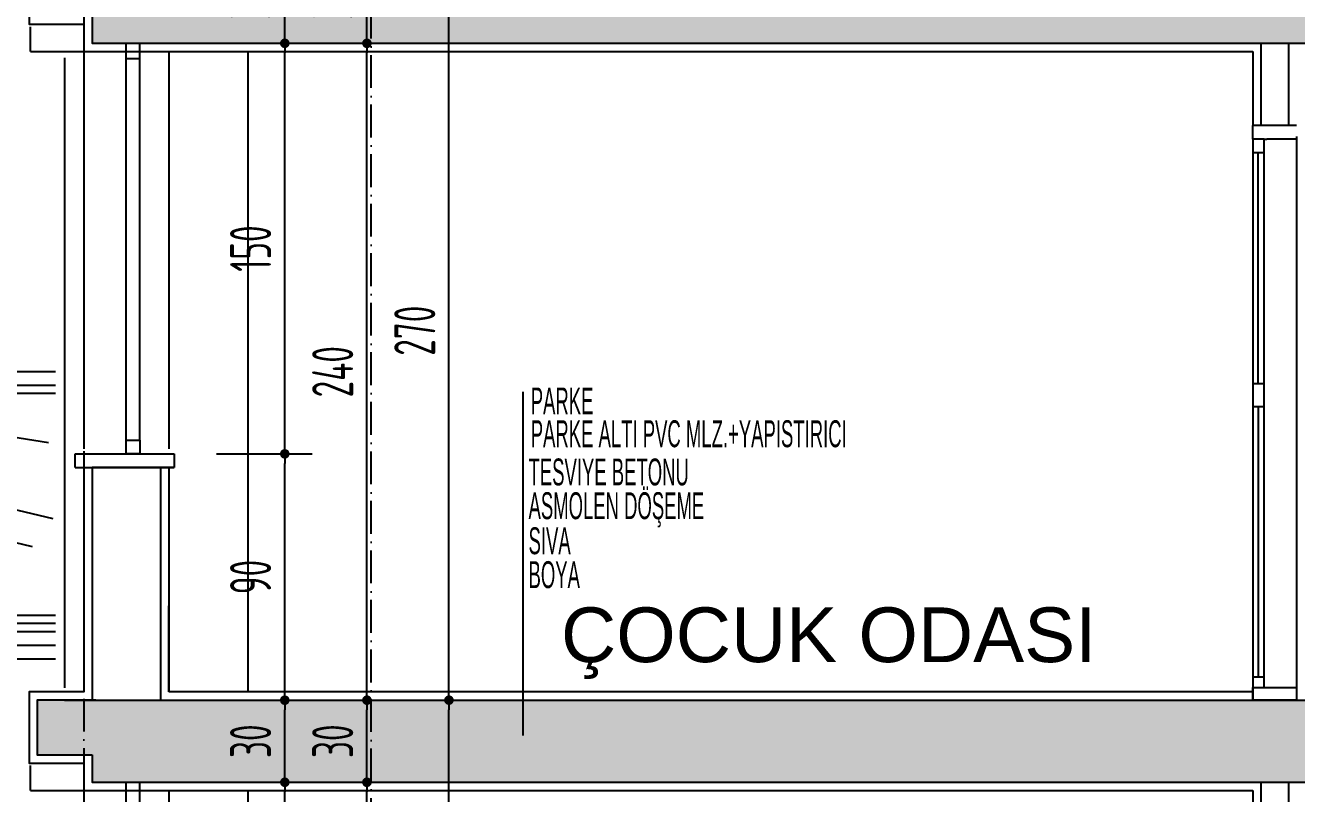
# Model space of a CAD drawing. Extents: x 41749 to 92598, y -24291 to 29432.
# Drawn here: x 75427.6 to 75891.9, y -22882.4 to -22601.7 of the extents above; entities that cross this region are included whole.
import ezdxf

# ---------------------------------------------------------------- set-up
doc = ezdxf.new("R2010")
doc.units = 0
doc.header["$MEASUREMENT"] = 0
doc.header["$PDMODE"] = 3
doc.linetypes.add('ACAD_ISO10W100', pattern=[18, 12, -3, 0, -3])
doc.layers.get('0').update_dxf_attribs({"linetype": 'CONTINUOUS'})
doc.layers.get('Defpoints').update_dxf_attribs({"linetype": 'CONTINUOUS'})
for name, color, linetype in [('ADAKENARI', 7, 'CONTINUOUS'), ('AKS', 10, 'CONTINUOUS'), ('CAM', 12, 'CONTINUOUS'), ('doğrama', 1, 'CONTINUOUS'), ('DUVAR', 6, 'CONTINUOUS'), ('İÇ ÖLÇÜ', 95, 'CONTINUOUS'), ('KAPEN', 83, 'CONTINUOUS'), ('KOLON', 5, 'CONTINUOUS'), ('MAHAL', 21, 'CONTINUOUS'), ('SIVA', 7, 'CONTINUOUS'), ('SıVA', 7, 'CONTINUOUS'), ('tar', 12, 'CONTINUOUS')]:
    doc.layers.add(name, color=color, linetype=linetype)
doc.layers.add('Yazı 1_20', color=7, linetype='CONTINUOUS', lineweight=25)
doc.styles.add('ARIALNARROW', font='ARIALN.TTF')
doc.styles.add('mahal', font='arial.ttf', dxfattribs={"height": 70})
doc.styles.add('OLCU', font='isocpeur.ttf', dxfattribs={"width": 0.59})
doc.dimstyles.new('OLCU3', dxfattribs={"dimscale": 0.5, "dimtxt": 30, "dimasz": 7, "dimexe": 20, "dimexo": 0, "dimgap": 10, "dimtad": 1, "dimdec": 4, "dimrnd": 0.5, "dimdsep": 46, "dimtxsty": 'OLCU', "dimblk1": 'DOT', "dimblk2": 'DOT', "dimsah": 1, "dimcen": 0.09, "dimclrt": 4, "dimadec": 0, "dimazin": 0, "dimtfac": 1, "dimtdec": 4, "dimtix": 1, "dimtmove": 2, "dimatfit": 3, "dimfxl": 0, "dimtolj": 1, "dimtzin": 0, "dimarcsym": 0})

# ---------------------------------------------------------------- blocks, each defined once
blk = doc.blocks.new('DOT')
at = {"color": 0, "linetype": 'ByBlock'}
blk.add_line((-0.5, 0), (-1, 0), dxfattribs=at)
at = {"color": 0, "linetype": 'ByBlock', "const_width": 0.5}
blk.add_lwpolyline([(-0.25, 0, 1), (0.25, 0, 1)], format="xyb", close=True, dxfattribs=at)
blk = doc.blocks.new('*D123')
at = {"layer": 'Defpoints', "color": 0, "transparency": 16777216}
for p in [(75514.06, -22578.23), (75522.34, -22578.23), (75469.85, -22608.23)]:
    blk.add_point(p, dxfattribs=at)
at = {"layer": 'İÇ ÖLÇÜ', "color": 0, "lineweight": -2, "transparency": 16777216}
for p, q in [((75522.21, -22578.23), (75532.34, -22578.23)), ((75522.34, -22604.73), (75522.34, -22581.73)), ((75522.21, -22608.23), (75532.34, -22608.23))]:
    blk.add_line(p, q, dxfattribs=at)
at = {"layer": 'İÇ ÖLÇÜ', "color": 0, "lineweight": -2, "transparency": 16777216, "xscale": 3.5, "yscale": 3.5, "zscale": 3.5}
for p, rotation in [((75522.34, -22578.23), 90), ((75522.34, -22608.23), 270)]:
    blk.add_blockref('DOT', p, dxfattribs=dict(at, rotation=rotation))
at = {"layer": 'İÇ ÖLÇÜ', "color": 4, "transparency": 16777216, "insert": (75509.84, -22593.23), "char_height": 15, "attachment_point": 5, "rotation": 90, "style": 'OLCU'}
blk.add_mtext('\\A1;30', dxfattribs=at)
blk = doc.blocks.new('*D124')
at = {"layer": 'Defpoints', "color": 0, "transparency": 16777216}
for p in [(75547.64, -22578.23), (75552.34, -22578.23), (75488.94, -22608.23)]:
    blk.add_point(p, dxfattribs=at)
at = {"layer": 'İÇ ÖLÇÜ', "color": 0, "lineweight": -2, "transparency": 16777216}
for p, q in [((75552.21, -22578.23), (75562.34, -22578.23)), ((75552.34, -22604.73), (75552.34, -22581.73)), ((75552.21, -22608.23), (75562.34, -22608.23))]:
    blk.add_line(p, q, dxfattribs=at)
at = {"layer": 'İÇ ÖLÇÜ', "color": 0, "lineweight": -2, "transparency": 16777216, "xscale": 3.5, "yscale": 3.5, "zscale": 3.5}
for p, rotation in [((75552.34, -22578.23), 90), ((75552.34, -22608.23), 270)]:
    blk.add_blockref('DOT', p, dxfattribs=dict(at, rotation=rotation))
at = {"layer": 'İÇ ÖLÇÜ', "color": 4, "transparency": 16777216, "insert": (75539.84, -22593.23), "char_height": 15, "attachment_point": 5, "rotation": 90, "style": 'OLCU'}
blk.add_mtext('\\A1;30', dxfattribs=at)
blk = doc.blocks.new('*D125')
at = {"layer": 'Defpoints', "color": 0, "transparency": 16777216}
for p in [(75514.06, -22578.23), (75522.34, -22578.23), (75469.85, -22608.23)]:
    blk.add_point(p, dxfattribs=at)
at = {"layer": 'İÇ ÖLÇÜ', "color": 0, "lineweight": -2, "transparency": 16777216}
for p, q in [((75522.21, -22578.23), (75532.34, -22578.23)), ((75522.34, -22604.73), (75522.34, -22581.73)), ((75522.21, -22608.23), (75532.34, -22608.23))]:
    blk.add_line(p, q, dxfattribs=at)
at = {"layer": 'İÇ ÖLÇÜ', "color": 0, "lineweight": -2, "transparency": 16777216, "xscale": 3.5, "yscale": 3.5, "zscale": 3.5}
for p, rotation in [((75522.34, -22578.23), 90), ((75522.34, -22608.23), 270)]:
    blk.add_blockref('DOT', p, dxfattribs=dict(at, rotation=rotation))
at = {"layer": 'İÇ ÖLÇÜ', "color": 4, "transparency": 16777216, "insert": (75509.84, -22593.23), "char_height": 15, "attachment_point": 5, "rotation": 90, "style": 'OLCU'}
blk.add_mtext('\\A1;30', dxfattribs=at)
blk = doc.blocks.new('*D126')
at = {"layer": 'Defpoints', "color": 0, "transparency": 16777216}
for p in [(75547.64, -22578.23), (75552.34, -22578.23), (75488.94, -22608.23)]:
    blk.add_point(p, dxfattribs=at)
at = {"layer": 'İÇ ÖLÇÜ', "color": 0, "lineweight": -2, "transparency": 16777216}
for p, q in [((75552.21, -22578.23), (75562.34, -22578.23)), ((75552.34, -22604.73), (75552.34, -22581.73)), ((75552.21, -22608.23), (75562.34, -22608.23))]:
    blk.add_line(p, q, dxfattribs=at)
at = {"layer": 'İÇ ÖLÇÜ', "color": 0, "lineweight": -2, "transparency": 16777216, "xscale": 3.5, "yscale": 3.5, "zscale": 3.5}
for p, rotation in [((75552.34, -22578.23), 90), ((75552.34, -22608.23), 270)]:
    blk.add_blockref('DOT', p, dxfattribs=dict(at, rotation=rotation))
at = {"layer": 'İÇ ÖLÇÜ', "color": 4, "transparency": 16777216, "insert": (75539.84, -22593.23), "char_height": 15, "attachment_point": 5, "rotation": 90, "style": 'OLCU'}
blk.add_mtext('\\A1;30', dxfattribs=at)
blk = doc.blocks.new('*D127')
at = {"layer": 'Defpoints', "color": 0, "transparency": 16777216}
for p in [(75514.06, -22578.23), (75522.34, -22578.23), (75469.85, -22608.23)]:
    blk.add_point(p, dxfattribs=at)
at = {"layer": 'İÇ ÖLÇÜ', "color": 0, "lineweight": -2, "transparency": 16777216}
for p, q in [((75522.21, -22578.23), (75532.34, -22578.23)), ((75522.34, -22604.73), (75522.34, -22581.73)), ((75522.21, -22608.23), (75532.34, -22608.23))]:
    blk.add_line(p, q, dxfattribs=at)
at = {"layer": 'İÇ ÖLÇÜ', "color": 0, "lineweight": -2, "transparency": 16777216, "xscale": 3.5, "yscale": 3.5, "zscale": 3.5}
for p, rotation in [((75522.34, -22578.23), 90), ((75522.34, -22608.23), 270)]:
    blk.add_blockref('DOT', p, dxfattribs=dict(at, rotation=rotation))
at = {"layer": 'İÇ ÖLÇÜ', "color": 4, "transparency": 16777216, "insert": (75509.84, -22593.23), "char_height": 15, "attachment_point": 5, "rotation": 90, "style": 'OLCU'}
blk.add_mtext('\\A1;30', dxfattribs=at)
blk = doc.blocks.new('*D128')
at = {"layer": 'Defpoints', "color": 0, "transparency": 16777216}
for p in [(75547.64, -22578.23), (75552.34, -22578.23), (75488.94, -22608.23)]:
    blk.add_point(p, dxfattribs=at)
at = {"layer": 'İÇ ÖLÇÜ', "color": 0, "lineweight": -2, "transparency": 16777216}
for p, q in [((75552.21, -22578.23), (75562.34, -22578.23)), ((75552.34, -22604.73), (75552.34, -22581.73)), ((75552.21, -22608.23), (75562.34, -22608.23))]:
    blk.add_line(p, q, dxfattribs=at)
at = {"layer": 'İÇ ÖLÇÜ', "color": 0, "lineweight": -2, "transparency": 16777216, "xscale": 3.5, "yscale": 3.5, "zscale": 3.5}
for p, rotation in [((75552.34, -22578.23), 90), ((75552.34, -22608.23), 270)]:
    blk.add_blockref('DOT', p, dxfattribs=dict(at, rotation=rotation))
at = {"layer": 'İÇ ÖLÇÜ', "color": 4, "transparency": 16777216, "insert": (75539.84, -22593.23), "char_height": 15, "attachment_point": 5, "rotation": 90, "style": 'OLCU'}
blk.add_mtext('\\A1;30', dxfattribs=at)
blk = doc.blocks.new('*D119')
at = {"layer": 'Defpoints', "color": 0, "transparency": 16777216}
for p in [(75488.94, -22608.23), (75552.34, -22608.23), (75488.94, -22848.23)]:
    blk.add_point(p, dxfattribs=at)
at = {"layer": 'İÇ ÖLÇÜ', "color": 0, "lineweight": -2, "transparency": 16777216}
for p, q in [((75527.34, -22608.23), (75562.34, -22608.23)), ((75552.34, -22844.73), (75552.34, -22611.73)), ((75527.34, -22848.23), (75562.34, -22848.23))]:
    blk.add_line(p, q, dxfattribs=at)
at = {"layer": 'İÇ ÖLÇÜ', "color": 0, "lineweight": -2, "transparency": 16777216, "xscale": 3.5, "yscale": 3.5, "zscale": 3.5}
for p, rotation in [((75552.34, -22608.23), 90), ((75552.34, -22848.23), 270)]:
    blk.add_blockref('DOT', p, dxfattribs=dict(at, rotation=rotation))
at = {"layer": 'İÇ ÖLÇÜ', "color": 4, "transparency": 16777216, "insert": (75539.84, -22728.23), "char_height": 15, "attachment_point": 5, "rotation": 90, "style": 'OLCU'}
blk.add_mtext('\\A1;240', dxfattribs=at)
blk = doc.blocks.new('*D120')
at = {"layer": 'Defpoints', "color": 0, "transparency": 16777216}
for p in [(75466.36, -22758.23), (75522.34, -22758.23), (75458.94, -22848.23)]:
    blk.add_point(p, dxfattribs=at)
at = {"layer": 'İÇ ÖLÇÜ', "color": 0, "lineweight": -2, "transparency": 16777216}
for p, q in [((75497.34, -22758.23), (75532.34, -22758.23)), ((75522.34, -22844.73), (75522.34, -22761.73)), ((75497.34, -22848.23), (75532.34, -22848.23))]:
    blk.add_line(p, q, dxfattribs=at)
at = {"layer": 'İÇ ÖLÇÜ', "color": 0, "lineweight": -2, "transparency": 16777216, "xscale": 3.5, "yscale": 3.5, "zscale": 3.5}
for p, rotation in [((75522.34, -22758.23), 90), ((75522.34, -22848.23), 270)]:
    blk.add_blockref('DOT', p, dxfattribs=dict(at, rotation=rotation))
at = {"layer": 'İÇ ÖLÇÜ', "color": 4, "transparency": 16777216, "insert": (75509.84, -22803.23), "char_height": 15, "attachment_point": 5, "rotation": 90, "style": 'OLCU'}
blk.add_mtext('\\A1;90', dxfattribs=at)
blk = doc.blocks.new('*D121')
at = {"layer": 'Defpoints', "color": 0, "transparency": 16777216}
for p in [(75469.85, -22608.23), (75522.34, -22608.23), (75466.36, -22758.23)]:
    blk.add_point(p, dxfattribs=at)
at = {"layer": 'İÇ ÖLÇÜ', "color": 0, "lineweight": -2, "transparency": 16777216}
for p, q in [((75497.34, -22608.23), (75532.34, -22608.23)), ((75522.34, -22754.73), (75522.34, -22611.73)), ((75497.34, -22758.23), (75532.34, -22758.23))]:
    blk.add_line(p, q, dxfattribs=at)
at = {"layer": 'İÇ ÖLÇÜ', "color": 0, "lineweight": -2, "transparency": 16777216, "xscale": 3.5, "yscale": 3.5, "zscale": 3.5}
for p, rotation in [((75522.34, -22608.23), 90), ((75522.34, -22758.23), 270)]:
    blk.add_blockref('DOT', p, dxfattribs=dict(at, rotation=rotation))
at = {"layer": 'İÇ ÖLÇÜ', "color": 4, "transparency": 16777216, "insert": (75509.84, -22683.23), "char_height": 15, "attachment_point": 5, "rotation": 90, "style": 'OLCU'}
blk.add_mtext('\\A1;150', dxfattribs=at)
blk = doc.blocks.new('KASA-2')
for p, q in [((-0.5, -0.5), (-0.5, 0.5)), ((-0.5, 0.5), (0.5, 0.5)), ((0.5, 0.5), (0.5, -0.5)), ((0.5, -0.5), (-0.5, -0.5))]:
    blk.add_line(p, q)
blk = doc.blocks.new('*D122')
at = {"layer": 'Defpoints', "color": 0, "transparency": 16777216}
for p in [(75562.34, -22578.23), (75582.31, -22578.23), (75560.01, -22848.23)]:
    blk.add_point(p, dxfattribs=at)
at = {"layer": 'İÇ ÖLÇÜ', "color": 0, "lineweight": -2, "transparency": 16777216}
for p, q in [((75582.18, -22578.23), (75592.31, -22578.23)), ((75582.31, -22844.73), (75582.31, -22581.73)), ((75582.18, -22848.23), (75592.31, -22848.23))]:
    blk.add_line(p, q, dxfattribs=at)
at = {"layer": 'İÇ ÖLÇÜ', "color": 0, "lineweight": -2, "transparency": 16777216, "xscale": 3.5, "yscale": 3.5, "zscale": 3.5}
for p, rotation in [((75582.31, -22578.23), 90), ((75582.31, -22848.23), 270)]:
    blk.add_blockref('DOT', p, dxfattribs=dict(at, rotation=rotation))
at = {"layer": 'İÇ ÖLÇÜ', "color": 4, "transparency": 16777216, "insert": (75569.81, -22713.23), "char_height": 15, "attachment_point": 5, "rotation": 90, "style": 'OLCU'}
blk.add_mtext('\\A1;270', dxfattribs=at)
blk = doc.blocks.new('*D133')
at = {"layer": 'Defpoints', "color": 0, "transparency": 16777216}
for p in [(75514.06, -22848.23), (75522.34, -22848.23), (75469.85, -22878.23)]:
    blk.add_point(p, dxfattribs=at)
at = {"layer": 'İÇ ÖLÇÜ', "color": 0, "lineweight": -2, "transparency": 16777216}
for p, q in [((75522.21, -22848.23), (75532.34, -22848.23)), ((75522.34, -22874.73), (75522.34, -22851.73)), ((75522.21, -22878.23), (75532.34, -22878.23))]:
    blk.add_line(p, q, dxfattribs=at)
at = {"layer": 'İÇ ÖLÇÜ', "color": 0, "lineweight": -2, "transparency": 16777216, "xscale": 3.5, "yscale": 3.5, "zscale": 3.5}
for p, rotation in [((75522.34, -22848.23), 90), ((75522.34, -22878.23), 270)]:
    blk.add_blockref('DOT', p, dxfattribs=dict(at, rotation=rotation))
at = {"layer": 'İÇ ÖLÇÜ', "color": 4, "transparency": 16777216, "insert": (75509.84, -22863.23), "char_height": 15, "attachment_point": 5, "rotation": 90, "style": 'OLCU'}
blk.add_mtext('\\A1;30', dxfattribs=at)
blk = doc.blocks.new('*D134')
at = {"layer": 'Defpoints', "color": 0, "transparency": 16777216}
for p in [(75547.64, -22848.23), (75552.34, -22848.23), (75488.94, -22878.23)]:
    blk.add_point(p, dxfattribs=at)
at = {"layer": 'İÇ ÖLÇÜ', "color": 0, "lineweight": -2, "transparency": 16777216}
for p, q in [((75552.21, -22848.23), (75562.34, -22848.23)), ((75552.34, -22874.73), (75552.34, -22851.73)), ((75552.21, -22878.23), (75562.34, -22878.23))]:
    blk.add_line(p, q, dxfattribs=at)
at = {"layer": 'İÇ ÖLÇÜ', "color": 0, "lineweight": -2, "transparency": 16777216, "xscale": 3.5, "yscale": 3.5, "zscale": 3.5}
for p, rotation in [((75552.34, -22848.23), 90), ((75552.34, -22878.23), 270)]:
    blk.add_blockref('DOT', p, dxfattribs=dict(at, rotation=rotation))
at = {"layer": 'İÇ ÖLÇÜ', "color": 4, "transparency": 16777216, "insert": (75539.84, -22863.23), "char_height": 15, "attachment_point": 5, "rotation": 90, "style": 'OLCU'}
blk.add_mtext('\\A1;30', dxfattribs=at)
blk = doc.blocks.new('*D135')
at = {"layer": 'Defpoints', "color": 0, "transparency": 16777216}
for p in [(75514.06, -22848.23), (75522.34, -22848.23), (75469.85, -22878.23)]:
    blk.add_point(p, dxfattribs=at)
at = {"layer": 'İÇ ÖLÇÜ', "color": 0, "lineweight": -2, "transparency": 16777216}
for p, q in [((75522.21, -22848.23), (75532.34, -22848.23)), ((75522.34, -22874.73), (75522.34, -22851.73)), ((75522.21, -22878.23), (75532.34, -22878.23))]:
    blk.add_line(p, q, dxfattribs=at)
at = {"layer": 'İÇ ÖLÇÜ', "color": 0, "lineweight": -2, "transparency": 16777216, "xscale": 3.5, "yscale": 3.5, "zscale": 3.5}
for p, rotation in [((75522.34, -22848.23), 90), ((75522.34, -22878.23), 270)]:
    blk.add_blockref('DOT', p, dxfattribs=dict(at, rotation=rotation))
at = {"layer": 'İÇ ÖLÇÜ', "color": 4, "transparency": 16777216, "insert": (75509.84, -22863.23), "char_height": 15, "attachment_point": 5, "rotation": 90, "style": 'OLCU'}
blk.add_mtext('\\A1;30', dxfattribs=at)
blk = doc.blocks.new('*D136')
at = {"layer": 'Defpoints', "color": 0, "transparency": 16777216}
for p in [(75547.64, -22848.23), (75552.34, -22848.23), (75488.94, -22878.23)]:
    blk.add_point(p, dxfattribs=at)
at = {"layer": 'İÇ ÖLÇÜ', "color": 0, "lineweight": -2, "transparency": 16777216}
for p, q in [((75552.21, -22848.23), (75562.34, -22848.23)), ((75552.34, -22874.73), (75552.34, -22851.73)), ((75552.21, -22878.23), (75562.34, -22878.23))]:
    blk.add_line(p, q, dxfattribs=at)
at = {"layer": 'İÇ ÖLÇÜ', "color": 0, "lineweight": -2, "transparency": 16777216, "xscale": 3.5, "yscale": 3.5, "zscale": 3.5}
for p, rotation in [((75552.34, -22848.23), 90), ((75552.34, -22878.23), 270)]:
    blk.add_blockref('DOT', p, dxfattribs=dict(at, rotation=rotation))
at = {"layer": 'İÇ ÖLÇÜ', "color": 4, "transparency": 16777216, "insert": (75539.84, -22863.23), "char_height": 15, "attachment_point": 5, "rotation": 90, "style": 'OLCU'}
blk.add_mtext('\\A1;30', dxfattribs=at)
blk = doc.blocks.new('*D137')
at = {"layer": 'Defpoints', "color": 0, "transparency": 16777216}
for p in [(75514.06, -22848.23), (75522.34, -22848.23), (75469.85, -22878.23)]:
    blk.add_point(p, dxfattribs=at)
at = {"layer": 'İÇ ÖLÇÜ', "color": 0, "lineweight": -2, "transparency": 16777216}
for p, q in [((75522.21, -22848.23), (75532.34, -22848.23)), ((75522.34, -22874.73), (75522.34, -22851.73)), ((75522.21, -22878.23), (75532.34, -22878.23))]:
    blk.add_line(p, q, dxfattribs=at)
at = {"layer": 'İÇ ÖLÇÜ', "color": 0, "lineweight": -2, "transparency": 16777216, "xscale": 3.5, "yscale": 3.5, "zscale": 3.5}
for p, rotation in [((75522.34, -22848.23), 90), ((75522.34, -22878.23), 270)]:
    blk.add_blockref('DOT', p, dxfattribs=dict(at, rotation=rotation))
at = {"layer": 'İÇ ÖLÇÜ', "color": 4, "transparency": 16777216, "insert": (75509.84, -22863.23), "char_height": 15, "attachment_point": 5, "rotation": 90, "style": 'OLCU'}
blk.add_mtext('\\A1;30', dxfattribs=at)
blk = doc.blocks.new('*D138')
at = {"layer": 'Defpoints', "color": 0, "transparency": 16777216}
for p in [(75547.64, -22848.23), (75552.34, -22848.23), (75488.94, -22878.23)]:
    blk.add_point(p, dxfattribs=at)
at = {"layer": 'İÇ ÖLÇÜ', "color": 0, "lineweight": -2, "transparency": 16777216}
for p, q in [((75552.21, -22848.23), (75562.34, -22848.23)), ((75552.34, -22874.73), (75552.34, -22851.73)), ((75552.21, -22878.23), (75562.34, -22878.23))]:
    blk.add_line(p, q, dxfattribs=at)
at = {"layer": 'İÇ ÖLÇÜ', "color": 0, "lineweight": -2, "transparency": 16777216, "xscale": 3.5, "yscale": 3.5, "zscale": 3.5}
for p, rotation in [((75552.34, -22848.23), 90), ((75552.34, -22878.23), 270)]:
    blk.add_blockref('DOT', p, dxfattribs=dict(at, rotation=rotation))
at = {"layer": 'İÇ ÖLÇÜ', "color": 4, "transparency": 16777216, "insert": (75539.84, -22863.23), "char_height": 15, "attachment_point": 5, "rotation": 90, "style": 'OLCU'}
blk.add_mtext('\\A1;30', dxfattribs=at)
blk = doc.blocks.new('*D129')
at = {"layer": 'Defpoints', "color": 0, "transparency": 16777216}
for p in [(75488.94, -22878.23), (75552.34, -22878.23), (75488.94, -23118.23)]:
    blk.add_point(p, dxfattribs=at)
at = {"layer": 'İÇ ÖLÇÜ', "color": 0, "lineweight": -2, "transparency": 16777216}
for p, q in [((75527.34, -22878.23), (75562.34, -22878.23)), ((75552.34, -23114.73), (75552.34, -22881.73)), ((75527.34, -23118.23), (75562.34, -23118.23))]:
    blk.add_line(p, q, dxfattribs=at)
at = {"layer": 'İÇ ÖLÇÜ', "color": 0, "lineweight": -2, "transparency": 16777216, "xscale": 3.5, "yscale": 3.5, "zscale": 3.5}
for p, rotation in [((75552.34, -22878.23), 90), ((75552.34, -23118.23), 270)]:
    blk.add_blockref('DOT', p, dxfattribs=dict(at, rotation=rotation))
at = {"layer": 'İÇ ÖLÇÜ', "color": 4, "transparency": 16777216, "insert": (75539.84, -22998.23), "char_height": 15, "attachment_point": 5, "rotation": 90, "style": 'OLCU'}
blk.add_mtext('\\A1;240', dxfattribs=at)
blk = doc.blocks.new('*D131')
at = {"layer": 'Defpoints', "color": 0, "transparency": 16777216}
for p in [(75469.85, -22878.23), (75522.34, -22878.23), (75466.36, -23028.23)]:
    blk.add_point(p, dxfattribs=at)
at = {"layer": 'İÇ ÖLÇÜ', "color": 0, "lineweight": -2, "transparency": 16777216}
for p, q in [((75497.34, -22878.23), (75532.34, -22878.23)), ((75522.34, -23024.73), (75522.34, -22881.73)), ((75497.34, -23028.23), (75532.34, -23028.23))]:
    blk.add_line(p, q, dxfattribs=at)
at = {"layer": 'İÇ ÖLÇÜ', "color": 0, "lineweight": -2, "transparency": 16777216, "xscale": 3.5, "yscale": 3.5, "zscale": 3.5}
for p, rotation in [((75522.34, -22878.23), 90), ((75522.34, -23028.23), 270)]:
    blk.add_blockref('DOT', p, dxfattribs=dict(at, rotation=rotation))
at = {"layer": 'İÇ ÖLÇÜ', "color": 4, "transparency": 16777216, "insert": (75509.84, -22953.23), "char_height": 15, "attachment_point": 5, "rotation": 90, "style": 'OLCU'}
blk.add_mtext('\\A1;150', dxfattribs=at)
blk = doc.blocks.new('*D132')
at = {"layer": 'Defpoints', "color": 0, "transparency": 16777216}
for p in [(75562.34, -22848.23), (75582.31, -22848.23), (75560.01, -23118.23)]:
    blk.add_point(p, dxfattribs=at)
at = {"layer": 'İÇ ÖLÇÜ', "color": 0, "lineweight": -2, "transparency": 16777216}
for p, q in [((75582.18, -22848.23), (75592.31, -22848.23)), ((75582.31, -23114.73), (75582.31, -22851.73)), ((75582.18, -23118.23), (75592.31, -23118.23))]:
    blk.add_line(p, q, dxfattribs=at)
at = {"layer": 'İÇ ÖLÇÜ', "color": 0, "lineweight": -2, "transparency": 16777216, "xscale": 3.5, "yscale": 3.5, "zscale": 3.5}
for p, rotation in [((75582.31, -22848.23), 90), ((75582.31, -23118.23), 270)]:
    blk.add_blockref('DOT', p, dxfattribs=dict(at, rotation=rotation))
at = {"layer": 'İÇ ÖLÇÜ', "color": 4, "transparency": 16777216, "insert": (75569.81, -22983.23), "char_height": 15, "attachment_point": 5, "rotation": 90, "style": 'OLCU'}
blk.add_mtext('\\A1;270', dxfattribs=at)

msp = doc.modelspace()

# ---------------------------------------------------------------- hatches: boundary and pattern name
at = {"layer": 'tar'}
h = msp.add_hatch(dxfattribs=at)
h.set_pattern_fill('ANSI33', color=256, scale=40, style=0)
h.paths.add_polyline_path([(76343.92021, -23784.8946), (76340.92021, -23784.8946), (76340.92021, -23804.57435), (76343.92021, -23800.84604)])
h.paths.add_polyline_path([(76368.92021, -23668.22794), (76343.92021, -23668.22794), (76343.92021, -23698.22794), (76368.92021, -23698.22794)])
h.paths.add_polyline_path([(76219.46721, -23859.88177), (76243.81583, -23843.64936), (76278.6437, -23827.60284), (76336.35739, -23810.2449), (76340.92021, -23804.57435), (76340.92021, -23784.8946), (76330.50933, -23784.8946), (76330.50933, -23801.56127), (76275.09407, -23801.56127), (76275.09407, -23818.22794), (76238.92021, -23818.22794), (76238.92021, -23834.8946), (76213.92021, -23834.8946), (76213.92021, -23851.56127), (76188.92021, -23851.56127), (76188.92021, -23868.22794), (76163.92021, -23868.22794), (76163.92021, -23884.8946), (76138.92021, -23884.8946), (76138.92021, -23901.56127), (76113.92021, -23901.56127), (76113.92021, -23918.22794), (76131.94797, -23918.22794), (76144.46721, -23909.88177), (76169.46721, -23893.21511), (76194.46721, -23876.54844)])
h.paths.add_polyline_path([(76368.92021, -23418.22794), (76343.92021, -23418.22794), (76343.92021, -23448.22794), (76368.92021, -23448.22794)])
h.paths.add_polyline_path([(76368.92021, -22038.22794), (75441.92016, -22038.22794), (75431.92016, -22038.22794), (75431.92016, -22058.22794), (75451.9201, -22058.22785), (75451.9201, -22068.22794), (76368.92021, -22068.22794)])
h.paths.add_polyline_path([(76368.92021, -22308.22794), (75441.92016, -22308.22794), (75431.92016, -22308.22794), (75431.92016, -22328.22794), (75451.9201, -22328.22785), (75451.9201, -22338.22794), (76368.92021, -22338.22794)])
h.paths.add_polyline_path([(76368.92021, -22578.22794), (75441.92016, -22578.22794), (75431.92016, -22578.22794), (75431.92016, -22598.22794), (75451.9201, -22598.22785), (75451.9201, -22608.22794), (76368.92021, -22608.22794)])
h.paths.add_polyline_path([(76368.92021, -22848.22794), (75441.92016, -22848.22794), (75431.92016, -22848.22794), (75431.92016, -22868.22794), (75451.9201, -22868.22785), (75451.9201, -22878.22794), (76368.92021, -22878.22794)])
h.paths.add_polyline_path([(76368.92021, -23118.22794), (75441.92016, -23118.22794), (75431.92016, -23118.22794), (75431.92037, -23148.22801), (75451.92023, -23148.22792), (75451.92023, -23148.22794), (76368.92021, -23148.22794)])
h.paths.add_polyline_path([(76113.92021, -23418.22794), (75451.92022, -23418.22794), (75451.92022, -23448.22794), (76113.92021, -23448.22794)])
h.paths.add_polyline_path([(76368.92021, -23918.22794), (75451.92022, -23918.22794), (75451.92022, -24018.22794), (76368.92021, -24018.22794)])
h.paths.add_polyline_path([(75476.92029, -23698.22794), (75451.92022, -23698.22794), (75451.92022, -23918.22794), (75476.92017, -23918.22794)])
h.paths.add_polyline_path([(76368.92021, -23698.22794), (76343.92021, -23698.22794), (76343.92021, -23918.22794), (76368.92021, -23918.22794)])
h.paths.add_polyline_path([(76131.94797, -23698.22794), (76131.94797, -23668.22794), (76243.81583, -23593.64936), (76278.6437, -23577.60284), (76336.35739, -23560.2449), (76343.92021, -23550.84604), (76343.92021, -23534.8946), (76330.50933, -23534.8946), (76330.50933, -23551.56127), (76275.09407, -23551.56127), (76275.09407, -23568.22794), (76238.92021, -23568.22794), (76238.92021, -23584.8946), (76213.92021, -23584.8946), (76213.92021, -23601.56127), (76188.92021, -23601.56127), (76188.92021, -23618.22794), (76163.92021, -23618.22794), (76163.92021, -23634.8946), (76138.92021, -23634.8946), (76138.92021, -23651.56127), (76113.92021, -23651.56127), (76113.92021, -23668.22794), (75451.92022, -23668.22794), (75451.92022, -23698.22794)])

# ---------------------------------------------------------------- linework, layer by layer
at = {"layer": 'ADAKENARI'}
msp.add_line((75441.92016, -22613.48965), (75441.92016, -22843.74441), dxfattribs=at)
msp.add_lwpolyline([(75448.92004, -22781.22794), (75448.92004, -22845.22794), (75428.92016, -22845.22794), (75428.92016, -22848.22794)], dxfattribs=at)
at = {"layer": 'AKS', "linetype": 'ACAD_ISO10W100'}
for p, q in [((75448.92021, -21526.41996), (75448.92014, -23946.41996)), ((75553.92021, -24018.22794), (75553.92021, -21526.41996))]:
    msp.add_line(p, q, dxfattribs=at)
at = {"layer": 'CAM'}
for p, q in [((75448.92005, -22611.22794), (75448.92004, -22756.39156)), ((75479.92005, -22611.22794), (75479.92004, -22756.39156)), ((75508.92026, -22845.22794), (75508.92026, -22611.22794)), ((75448.92005, -22881.22794), (75448.92004, -23026.39156)), ((75479.92005, -22881.22794), (75479.92004, -23026.39156)), ((75508.92026, -23115.22794), (75508.92026, -22881.22794))]:
    msp.add_line(p, q, dxfattribs=at)
at = {"layer": 'doğrama', "ltscale": 10}
for p, q in [((75891.92023, -22638.22794, 0.00088), (75875.92023, -22638.22794, -0.00427)), ((75875.92023, -22643.22794, -0.00491), (75875.92023, -22638.22794, -0.00491)), ((75875.92023, -22643.22794, -0.00491), (75875.92023, -22638.22794, -0.00491)), ((75875.92023, -22643.22794, -0.00491), (75875.92021, -22848.22794)), ((75880.06992, -22643.22794, -0.00491), (75875.92023, -22643.22794, -0.00491)), ((75880.06992, -22643.22794, -0.00491), (75875.92023, -22643.22794, -0.00491)), ((75879.92023, -22643.22794, -0.00491), (75879.92021, -22843.61063)), ((75880.06992, -22643.22794, -0.00491), (75881.06992, -22643.22794, -0.00491)), ((75891.92023, -22643.22794, 0.00088), (75881.06992, -22643.22794, -0.00491)), ((75891.92023, -22642.31547, 0.00088), (75891.92021, -22848.22794, 0.0058)), ((75879.92023, -22648.22794, -0.00491), (75875.92023, -22648.22794, -0.00491)), ((75879.92023, -22648.22794, -0.00491), (75875.92023, -22648.22794, -0.00491)), ((75877.92021, -22732.68386), (75877.92023, -22648.22794, -0.00491)), ((75877.92021, -22732.68386), (75877.92023, -22648.22794, -0.00491)), ((75879.92021, -22732.68386), (75875.92021, -22732.68386)), ((75879.92021, -22741.05744), (75875.92021, -22741.05744)), ((75877.92021, -22741.05744), (75877.92021, -22839.85435)), ((75879.92021, -22839.85435), (75875.92021, -22839.85435)), ((75879.92021, -22839.85435), (75875.92021, -22839.85435))]:
    msp.add_line(p, q, dxfattribs=at)
msp.add_lwpolyline([(75891.92021, -22843.61063), (75891.92021, -22848.22794), (75875.92021, -22848.22794), (75875.92021, -22843.61063), (75891.92021, -22843.61063)], dxfattribs=at)
msp.add_lwpolyline([(75891.92021, -22843.61063), (75891.92021, -22848.22794), (75875.92021, -22848.22794), (75875.92021, -22843.61063), (75891.92021, -22843.61063)], dxfattribs=at)
at = {"layer": 'DUVAR'}
for p, q in [((75878.92021, -22608.22794), (75878.92021, -22638.22794, 0.13359)), ((75888.92021, -22608.22794), (75888.92021, -22638.22794, 0.13359)), ((75888.92021, -22638.22794, 0.13359), (75878.92021, -22638.22794, 0.13359)), ((75451.92004, -22763.22794), (75451.92009, -22848.22794)), ((75451.92004, -22763.22794), (75476.92004, -22763.22794)), ((75451.92004, -22763.22794), (75451.92004, -22763.22794)), ((75451.92004, -22763.22796), (75451.92004, -22848.22794)), ((75476.92004, -22763.22794), (75476.92004, -22848.22794)), ((75878.92021, -22878.22794), (75878.92021, -22908.22794, 0.13359)), ((75888.92021, -22878.22794), (75888.92021, -22908.22794, 0.13359))]:
    msp.add_line(p, q, dxfattribs=at)
at = {"layer": 'KAPEN'}
for p, q in [((75464.42004, -22753.22794), (75464.42005, -22608.22794)), ((75469.42004, -22753.22794), (75469.42005, -22608.22794)), ((75464.42005, -22613.81135), (75469.42005, -22613.81135)), ((75464.42005, -22613.81135), (75469.42005, -22613.81135)), ((75464.42004, -23023.22794), (75464.42005, -22878.22794)), ((75469.42004, -23023.22794), (75469.42005, -22878.22794))]:
    msp.add_line(p, q, dxfattribs=at)
at = {"layer": 'KOLON'}
for points in [[(75451.9201, -22598.22789), (75451.9201, -22608.22794), (76368.92021, -22608.22794)], [(75451.9201, -22598.22789), (75451.9201, -22608.22794), (76368.92021, -22608.22794)], [(75451.9201, -22598.22789), (75451.9201, -22608.22794), (76368.92021, -22608.22794)], [(75451.9201, -22598.22789), (75451.9201, -22608.22794), (76368.92021, -22608.22794)], [(75453.29527, -22848.22794), (75431.92016, -22848.22794), (75431.92016, -22868.22794), (75451.9201, -22868.22789)], [(75453.29527, -22848.22794), (75431.92016, -22848.22794), (75431.92016, -22868.22794), (75451.92002, -22868.22785)], [(75453.29527, -22848.22794), (75431.92016, -22848.22794), (75431.92016, -22868.22794), (75451.9201, -22868.22789)], [(75453.29527, -22848.22794), (75431.92016, -22848.22794), (75431.92016, -22868.22794), (75451.92002, -22868.22785)], [(75453.29527, -22848.22794), (75431.92016, -22848.22794), (75431.92016, -22868.22794), (75451.9201, -22868.22789)], [(75453.29527, -22848.22794), (75431.92016, -22848.22794), (75431.92016, -22868.22794), (75451.92002, -22868.22785)], [(75453.29527, -22848.22794), (75431.92016, -22848.22794), (75431.92016, -22868.22794), (75451.9201, -22868.22789)], [(75453.29527, -22848.22794), (75431.92016, -22848.22794), (75431.92016, -22868.22794), (75451.92002, -22868.22785)], [(75453.29527, -22848.22794), (75431.92016, -22848.22794), (75431.92016, -22868.22794), (75451.9201, -22868.22789)], [(75453.29527, -22848.22794), (75431.92016, -22848.22794), (75431.92016, -22868.22794), (75451.92002, -22868.22785)], [(75453.29527, -22848.22794), (75431.92016, -22848.22794), (75431.92016, -22868.22794), (75451.9201, -22868.22789)], [(75453.29527, -22848.22794), (75431.92016, -22848.22794), (75431.92016, -22868.22794), (75451.92002, -22868.22785)], [(75441.92016, -22848.22794), (76368.92021, -22848.22794)], [(75441.92016, -22848.22794), (76368.92021, -22848.22794)], [(75441.92016, -22848.22794), (76368.92021, -22848.22794)], [(75441.92016, -22848.22794), (76368.92021, -22848.22794)], [(75453.29527, -22848.22794), (76368.92021, -22848.22794)], [(75453.29527, -22848.22794), (76368.92021, -22848.22794)], [(75453.29527, -22848.22794), (76368.92021, -22848.22794)], [(75453.29527, -22848.22794), (76368.92021, -22848.22794)], [(75453.29527, -22848.22794), (76368.92021, -22848.22794)], [(75453.29527, -22848.22794), (76368.92021, -22848.22794)], [(75453.29527, -22848.22794), (76368.92021, -22848.22794)], [(75453.29527, -22848.22794), (76368.92021, -22848.22794)], [(75451.9201, -22868.22789), (75451.9201, -22878.22794), (76368.92021, -22878.22794)], [(75451.9201, -22868.22789), (75451.9201, -22878.22794), (76368.92021, -22878.22794)], [(75451.9201, -22868.22789), (75451.9201, -22878.22794), (76368.92021, -22878.22794)], [(75451.9201, -22868.22789), (75451.9201, -22878.22794), (76368.92021, -22878.22794)]]:
    msp.add_lwpolyline(points, dxfattribs=at)
at = {"layer": 'MAHAL'}
for p, q in [((75438.57276, -22728.22794), (75383.92021, -22728.22794)), ((75438.57276, -22733.22794), (75383.92021, -22733.22794)), ((75438.57276, -22736.22794), (75383.92021, -22736.22794)), ((75383.92021, -22817.22794), (75438.57276, -22817.22794)), ((75438.57276, -22820.22794), (75383.92021, -22820.22794)), ((75438.57276, -22823.22794), (75383.92021, -22823.22794)), ((75438.57276, -22828.22794), (75378.92021, -22828.22794)), ((75438.57276, -22833.22794), (75378.92021, -22833.22794))]:
    msp.add_line(p, q, dxfattribs=at)
at = {"layer": 'SIVA'}
for p, q in [((75479.92009, -22611.22794), (75875.92021, -22611.22794)), ((75479.92004, -22845.22794), (75479.92004, -22813.72023)), ((75875.92021, -22845.22794), (75479.92004, -22845.22794)), ((75875.92021, -22845.22794), (75479.92004, -22845.22794)), ((75479.92009, -22881.22794), (75875.92021, -22881.22794))]:
    msp.add_line(p, q, dxfattribs=at)
at = {"layer": 'SıVA'}
for p, q in [((75429.42009, -22611.22794), (75429.42009, -22602.15007)), ((75429.42009, -22611.22794), (75429.42009, -22602.15007)), ((75429.42009, -22611.22794), (75429.42009, -22602.15007)), ((75429.42009, -22611.22794), (75429.42009, -22602.15007)), ((75429.42009, -22611.22794), (75448.9201, -22611.22793)), ((75429.42009, -22611.22794), (75448.9201, -22611.22793)), ((75429.42009, -22611.22794), (75448.9201, -22611.22793)), ((75429.42009, -22611.22794), (75448.9201, -22611.22793)), ((75469.42005, -22611.22794), (75479.92005, -22611.22794)), ((75479.92004, -22611.22794), (75479.92005, -22611.22794)), ((75875.92021, -22611.22794, 0.01336), (75875.92021, -22638.22794, 0.13359)), ((75445.82357, -22758.22794), (75481.92004, -22758.22794)), ((75445.82357, -22763.22794), (75445.82357, -22758.22794)), ((75481.92004, -22758.22794), (75481.92004, -22763.22794)), ((75445.82357, -22763.22794), (75481.92004, -22763.22794)), ((75448.92004, -22763.22794), (75448.92004, -22781.22794)), ((75481.92004, -22763.22794), (75451.92004, -22763.22794)), ((75479.92004, -22763.22794), (75479.92004, -22845.22794)), ((75448.92004, -22781.22794), (75448.92004, -22781.22794)), ((75429.42009, -22881.22794), (75429.42009, -22872.15007)), ((75429.42009, -22881.22794), (75429.42009, -22872.15007)), ((75429.42009, -22881.22794), (75429.42009, -22872.15007)), ((75429.42009, -22881.22794), (75429.42009, -22872.15007)), ((75429.42009, -22881.22794), (75448.9201, -22881.22793)), ((75429.42009, -22881.22794), (75448.9201, -22881.22793)), ((75429.42009, -22881.22794), (75448.9201, -22881.22793)), ((75429.42009, -22881.22794), (75448.9201, -22881.22793)), ((75469.42005, -22881.22794), (75479.92005, -22881.22794)), ((75479.92004, -22881.22794), (75479.92005, -22881.22794)), ((75875.92021, -22881.22794, 0.01336), (75875.92021, -22908.22794, 0.13359))]:
    msp.add_line(p, q, dxfattribs=at)
for points in [[(75428.92016, -22578.22794), (75428.92016, -22601.22794), (75448.9201, -22601.2279), (75448.9201, -22611.22794)], [(75428.92016, -22578.22794), (75428.92016, -22601.22794), (75448.9201, -22601.2279), (75448.9201, -22611.22794)], [(75428.92016, -22578.22794), (75428.92016, -22601.22794), (75448.9201, -22601.2279), (75448.92005, -22611.22794)], [(75428.92016, -22578.22794), (75428.92016, -22601.22794), (75448.9201, -22601.2279), (75448.92005, -22611.22794)], [(75428.92016, -22578.22794), (75428.92016, -22601.22794), (75448.9201, -22601.2279), (75448.9201, -22611.22794), (75875.92021, -22611.22794)], [(75428.92016, -22848.22794), (75428.92016, -22871.22794), (75448.9201, -22871.2279), (75448.9201, -22881.22794)], [(75428.92016, -22848.22794), (75428.92016, -22871.22794), (75448.92002, -22871.22785)], [(75428.92016, -22848.22794), (75428.92016, -22871.22794), (75448.9201, -22871.2279), (75448.9201, -22881.22794)], [(75428.92016, -22848.22794), (75428.92016, -22871.22794), (75448.92002, -22871.22785)], [(75428.92016, -22848.22794), (75428.92016, -22871.22794), (75448.92002, -22871.22785)], [(75428.92016, -22848.22794), (75428.92016, -22871.22794), (75448.9201, -22871.2279), (75448.92005, -22881.22794)], [(75428.92016, -22848.22794), (75428.92016, -22871.22794), (75448.92002, -22871.22785)], [(75428.92016, -22848.22794), (75428.92016, -22871.22794), (75448.9201, -22871.2279), (75448.92005, -22881.22794)], [(75428.92016, -22848.22794), (75428.92016, -22871.22794), (75448.92002, -22871.22785)], [(75428.92016, -22848.22794), (75428.92016, -22871.22794), (75448.9201, -22871.2279), (75448.9201, -22881.22794), (75875.92021, -22881.22794)], [(75428.92016, -22848.22794), (75428.92016, -22871.22794), (75448.92002, -22871.22785)]]:
    msp.add_lwpolyline(points, dxfattribs=at)
at = {"layer": 'tar'}
for p, q in [((75402.91382, -22748.81601), (75436.03264, -22754.02215)), ((75422.25039, -22778.23566), (75437.63282, -22781.83268)), ((75389.61215, -22782.58032), (75430.0073, -22792.02631))]:
    msp.add_line(p, q, dxfattribs=at)
at = {"layer": 'Yazı 1_20'}
msp.add_line((75609.4256, -22861.13104), (75609.4256, -22735.54804), dxfattribs=at)

# ---------------------------------------------------------------- block references
at = {"layer": 'KAPEN', "xscale": 5, "yscale": 5, "zscale": 5, "rotation": 270}
msp.add_blockref('KASA-2', (75466.92004, -22755.72794), dxfattribs=at)

# ---------------------------------------------------------------- texts
at = {"layer": 'MAHAL', "insert": (75721.01645, -22827.41803), "char_height": 20, "width": 318.296, "attachment_point": 5, "style": 'mahal'}
msp.add_mtext('{\\fArial|b0|i0|c186|p34;ÇOCU}K{\\fArial|b0|i0|c186|p34; ODASI}', dxfattribs=at)
at = {"layer": 'Yazı 1_20', "style": 'ARIALNARROW', "width": 0.6}
for s, p in [('PARKE', (75612.1788, -22743.83501)), ('PARKE', (75612.1788, -22743.83501)), ('PARKE ALTI PVC MLZ.+YAPISTIRICI', (75612.1788, -22755.78776)), ('PARKE ALTI PVC MLZ.+YAPISTIRICI', (75612.1788, -22755.78776)), ('TESVIYE BETONU', (75611.37593, -22769.76217)), ('TESVIYE BETONU', (75611.37593, -22769.76217)), ('ASMOLEN DÖŞEME', (75611.37593, -22782.0862)), ('SIVA ', (75611.37593, -22794.89388)), ('SIVA ', (75611.37593, -22794.89388)), ('BOYA', (75611.37593, -22807.27973)), ('BOYA', (75611.37593, -22807.27973))]:
    msp.add_text(s, height=9.828, dxfattribs=at).set_placement(p)

# ---------------------------------------------------------------- dimensions: what is measured, and where the dimension line sits
at = {"layer": 'İÇ ÖLÇÜ'}
for base, p1, p2, picture, middle in [((75522.33822, -22578.22794), (75469.85043, -22608.22794), (75514.06358, -22578.22794), '*D123', (75509.83822, -22593.22794)), ((75522.33822, -22578.22794), (75469.85043, -22608.22794), (75514.06358, -22578.22794), '*D125', (75509.83822, -22593.22794)), ((75522.33822, -22578.22794), (75469.85043, -22608.22794), (75514.06358, -22578.22794), '*D127', (75509.83822, -22593.22794)), ((75552.33822, -22578.22794), (75488.93975, -22608.22794), (75547.6392, -22578.22794), '*D124', (75539.83822, -22593.22794)), ((75552.33822, -22578.22794), (75488.93975, -22608.22794), (75547.6392, -22578.22794), '*D126', (75539.83822, -22593.22794)), ((75552.33822, -22578.22794), (75488.93975, -22608.22794), (75547.6392, -22578.22794), '*D128', (75539.83822, -22593.22794)), ((75582.30749, -22578.22794), (75560.01001, -22848.22794), (75562.33822, -22578.22794), '*D122', (75569.80749, -22713.22794)), ((75522.33822, -22848.22794), (75469.85043, -22878.22794), (75514.06358, -22848.22794), '*D133', (75509.83822, -22863.22794)), ((75522.33822, -22848.22794), (75469.85043, -22878.22794), (75514.06358, -22848.22794), '*D135', (75509.83822, -22863.22794)), ((75522.33822, -22848.22794), (75469.85043, -22878.22794), (75514.06358, -22848.22794), '*D137', (75509.83822, -22863.22794)), ((75552.33822, -22848.22794), (75488.93975, -22878.22794), (75547.6392, -22848.22794), '*D134', (75539.83822, -22863.22794)), ((75552.33822, -22848.22794), (75488.93975, -22878.22794), (75547.6392, -22848.22794), '*D136', (75539.83822, -22863.22794)), ((75552.33822, -22848.22794), (75488.93975, -22878.22794), (75547.6392, -22848.22794), '*D138', (75539.83822, -22863.22794)), ((75582.30749, -22848.22794), (75560.01001, -23118.22794), (75562.33822, -22848.22794), '*D132', (75569.80749, -22983.22794))]:
    dim = msp.add_linear_dim(base=base, p1=p1, p2=p2, angle=90, dimstyle='OLCU3', override={"dimfxl": 0.25}, dxfattribs=at)
    dim.commit()
    dim.dimension.update_dxf_attribs({"geometry": picture, "text_midpoint": middle})
for base, p1, p2, picture, middle in [((75522.33822, -22608.22794), (75466.36227, -22758.22794), (75469.85043, -22608.22794), '*D121', (75509.83822, -22683.22794)), ((75552.33822, -22608.22794), (75488.93975, -22848.22794), (75488.93975, -22608.22794), '*D119', (75539.83822, -22728.22794)), ((75522.33822, -22758.22794), (75458.93975, -22848.22794), (75466.36227, -22758.22794), '*D120', (75509.83822, -22803.22794)), ((75522.33822, -22878.22794), (75466.36227, -23028.22794), (75469.85043, -22878.22794), '*D131', (75509.83822, -22953.22794)), ((75552.33822, -22878.22794), (75488.93975, -23118.22794), (75488.93975, -22878.22794), '*D129', (75539.83822, -22998.22794))]:
    dim = msp.add_linear_dim(base=base, p1=p1, p2=p2, angle=90, dimstyle='OLCU3', dxfattribs=at)
    dim.commit()
    dim.dimension.update_dxf_attribs({"geometry": picture, "text_midpoint": middle})

doc.saveas('drawing.dxf')
